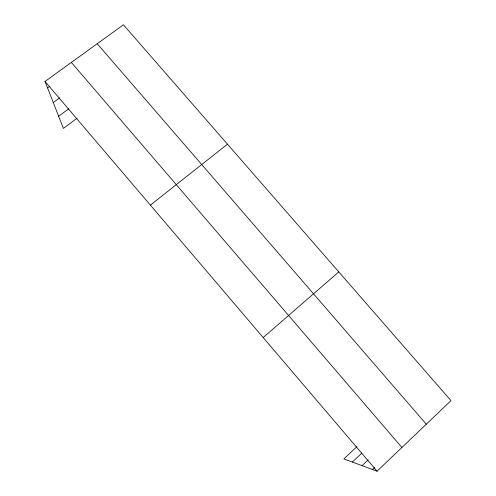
<?xml version="1.0" encoding="UTF-8"?>
<svg xmlns="http://www.w3.org/2000/svg" width="496" height="496" viewBox="0 0 496 496"><rect width="100%" height="100%" fill="white"/><g stroke="black" fill="none" stroke-linecap="round" stroke-linejoin="round"><path stroke-width="0.74" d="M356.959 446.629L343.871 458.912L377.053 471.2L450.982 400.65L123.436 24.8L45.018 81.449L63.383 128.396L77.023 118.271M372.465 469.501L374.641 467.43M362.055 465.645L368.175 459.854M352.383 462.061L361.919 453.077M263.184 337.54L338.768 271.889M150.381 205.127L227.484 144.187M58.64 116.269L68.839 108.748M53.277 102.56L59.725 97.842M47.535 87.891L50.003 86.099M97.228 43.729L426.3 424.204M71.35 62.428L401.903 447.485M45.018 81.449L377.053 471.2"/></g></svg>
